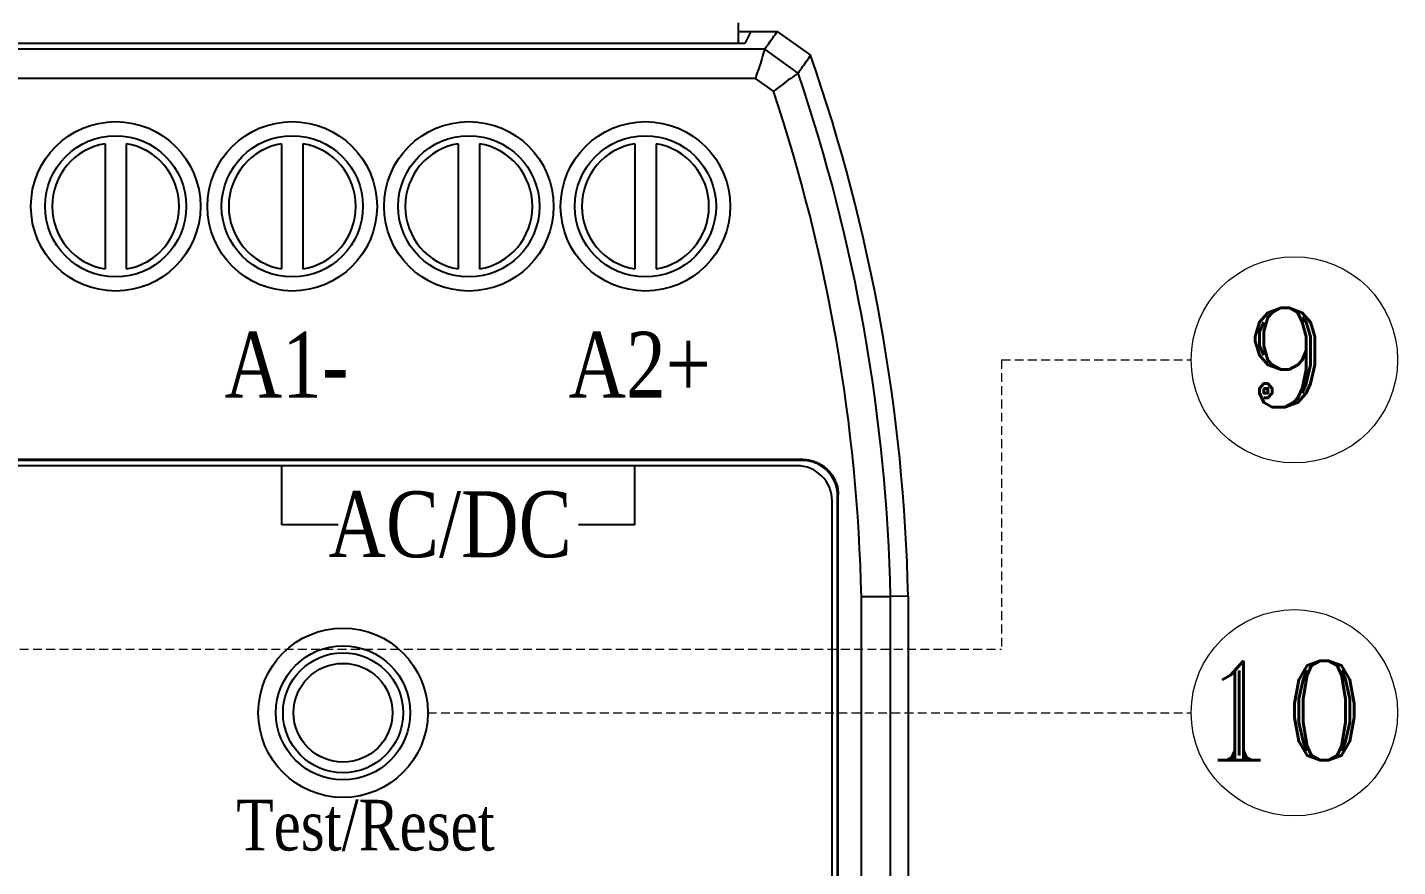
# Model space of a CAD drawing. Header units: millimetres. Extents: x 87 to 927, y 85 to 1088.
# Drawn here: x 387.66 to 426.45, y 635.48 to 659.26 of the extents above; entities that cross this region are included whole.
import ezdxf
from ezdxf.enums import TextEntityAlignment as Align

# ---------------------------------------------------------------- set-up
doc = ezdxf.new("R2010")
doc.units = ezdxf.units.MM
doc.linetypes.add('DASHED2', pattern=[0.375, 0.25, -0.125])
doc.layers.add('40', color=4, linetype='Continuous')
doc.styles.add('SS', font='batang.ttc', dxfattribs={"width": 0.8})
doc.styles.add('STYLE2', font='romant.shx')

msp = doc.modelspace()

# ---------------------------------------------------------------- linework, layer by layer
at = {"color": 7, "linetype": 'Continuous'}
for p, q in [((407.781, 659.389), (407.781, 658.801)), ((407.973, 658.801), (337.214, 658.801)), ((407.781, 659.139), (408.889, 659.139)), ((408.143, 659.139), (407.973, 658.801)), ((408.889, 659.139), (409.833, 658.468)), ((408.535, 658.643), (336.653, 658.643)), ((409.481, 657.965), (408.534, 658.643)), ((408.269, 657.816), (336.919, 657.816)), ((408.782, 657.448), (408.269, 657.816)), ((389.856, 655.964), (389.856, 652.415)), ((390.456, 655.964), (390.456, 652.415)), ((394.856, 655.964), (394.856, 652.415)), ((395.456, 655.964), (395.456, 652.415)), ((399.856, 655.964), (399.856, 652.415)), ((400.456, 655.964), (400.456, 652.415)), ((404.856, 655.964), (404.856, 652.415)), ((405.456, 655.964), (405.456, 652.415)), ((409.618, 647.014), (335.569, 647.014)), ((409.594, 646.989), (335.594, 646.989)), ((409.444, 646.839), (335.744, 646.839)), ((394.858, 645.162), (394.858, 646.861)), ((404.858, 645.162), (404.858, 646.861)), ((409.618, 647.014), (409.594, 646.989)), ((410.618, 646.014), (410.594, 645.99)), ((410.618, 617.265), (410.618, 646.014)), ((410.444, 617.439), (410.444, 645.839)), ((410.594, 617.289), (410.594, 645.99)), ((411.27, 643.134), (412.098, 643.134)), ((411.27, 620.16), (411.27, 643.119)), ((412.594, 643.139), (412.098, 643.134)), ((412.098, 620.145), (412.098, 643.134)), ((412.594, 643.139), (412.594, 620.139))]:
    msp.add_line(p, q, dxfattribs=at)
at = {"color": 1, "linetype": 'DASHED2', "lineweight": 18}
msp.add_line((415.239, 649.839), (415.239, 641.639), dxfattribs=at)
at = {"color": 1, "linetype": 'DASHED2', "lineweight": 5}
for p, q in [((415.239, 649.839), (420.61, 649.839)), ((380.691, 641.639), (415.239, 641.639)), ((398.994, 639.839), (415.239, 639.839)), ((415.239, 639.839), (420.61, 639.839))]:
    msp.add_line(p, q, dxfattribs=at)
for p, q in [((396.457, 645.162), (394.858, 645.162)), ((404.858, 645.162), (403.26, 645.162))]:
    msp.add_line(p, q)
at = {"color": 7, "linetype": 'Continuous'}
for centre, radius in [((390.156, 654.189), 2.4), ((395.156, 654.189), 2.4), ((400.156, 654.189), 2.4), ((405.156, 654.189), 2.4), ((390.156, 654.189), 2), ((395.156, 654.189), 2), ((400.156, 654.189), 2), ((405.156, 654.189), 2), ((396.594, 639.839), 2.4), ((396.594, 639.839), 1.9), ((396.594, 639.839), 1.7), ((396.594, 639.839), 1.4)]:
    msp.add_circle(centre, radius, dxfattribs=at)
at = {"color": 0, "linetype": 'ByBlock', "lineweight": 18}
for centre in [(423.532, 649.839), (423.532, 639.839)]:
    msp.add_circle(centre, 2.922, dxfattribs=at)
at = {"color": 7, "linetype": 'Continuous'}
for centre, radius, start, end in [((362.606, 642.048), 50, 1.2509, 19.1721), ((362.606, 642.048), 49.504, 1.2571, 18.7561), ((362.606, 642.048), 48.677, 1.2604, 18.4439), ((390.156, 654.189), 1.8, 99.5941, 260.4059), ((390.156, 654.189), 1.8, 279.5941, 80.4059), ((395.156, 654.189), 1.8, 99.5941, 260.4059), ((395.156, 654.189), 1.8, 279.5941, 80.4059), ((400.156, 654.189), 1.8, 99.5941, 260.4059), ((400.156, 654.189), 1.8, 279.5941, 80.4059), ((405.156, 654.189), 1.8, 99.5941, 260.4059), ((405.156, 654.189), 1.8, 279.5941, 80.4059), ((409.444, 645.839), 1, 0, 90)]:
    msp.add_arc(centre, radius, start, end, dxfattribs=at)
for points, knots in [([(408.535, 658.643), (408.569, 658.692), (408.646, 658.799), (408.764, 658.965), (408.848, 659.082), (408.889, 659.139)], [0, 0, 0, 0, 0.1782085, 0.3970842, 0.6092519, 0.6092519, 0.6092519, 0.6092519]), ([(408.535, 658.643), (408.505, 658.554), (408.459, 658.368), (408.361, 658.095), (408.3, 657.909), (408.269, 657.816)], [0, 0, 0, 0, 0.2828747, 0.5732697, 0.8697537, 0.8697537, 0.8697537, 0.8697537]), ([(409.481, 657.965), (409.515, 658.014), (409.592, 658.124), (409.709, 658.291), (409.792, 658.41), (409.833, 658.468)], [0, 0, 0, 0, 0.1794589, 0.3998599, 0.6134957, 0.6134957, 0.6134957, 0.6134957]), ([(409.481, 657.965), (409.406, 657.908), (409.245, 657.806), (409.018, 657.624), (408.861, 657.508), (408.782, 657.448)], [0, 0, 0, 0, 0.2824628, 0.5729851, 0.8701169, 0.8701169, 0.8701169, 0.8701169]), ([(410.594, 645.99), (410.594, 646.094), (410.561, 646.304), (410.416, 646.587), (410.191, 646.812), (409.908, 646.956), (409.698, 646.989), (409.594, 646.989)], [0, 0, 0, 0, 0.31286, 0.625669, 0.938459, 1.251268, 1.564128, 1.564128, 1.564128, 1.564128]), ([(409.618, 647.014), (409.723, 647.014), (409.933, 646.981), (410.216, 646.836), (410.441, 646.611), (410.585, 646.328), (410.618, 646.118), (410.618, 646.014)], [0, 0, 0, 0, 0.31286, 0.625669, 0.938459, 1.251268, 1.564128, 1.564128, 1.564128, 1.564128])]:
    msp.add_open_spline(points, degree=3, knots=knots, dxfattribs=at)

# ---------------------------------------------------------------- texts
at = {"color": 0, "style": 'STYLE2'}
for s, height, p in [('9', 2.815, (422.06, 648.494)), ('10', 2.8149, (420.761, 638.494))]:
    msp.add_text(s, height=height, dxfattribs=at).set_placement(p)
at = {"layer": '40', "color": 0, "style": 'SS', "width": 0.8}
for s, height, p in [('A1-', 1.8658, (394.993, 648.769)), ('A2+', 1.8658, (404.993, 648.769)), ('AC/DC', 1.8658, (399.625, 644.248)), ('Test/Reset', 1.4352, (397.23, 635.937))]:
    msp.add_text(s, height=height, dxfattribs=at).set_placement(p, align=Align.CENTER)

doc.saveas('drawing.dxf')
